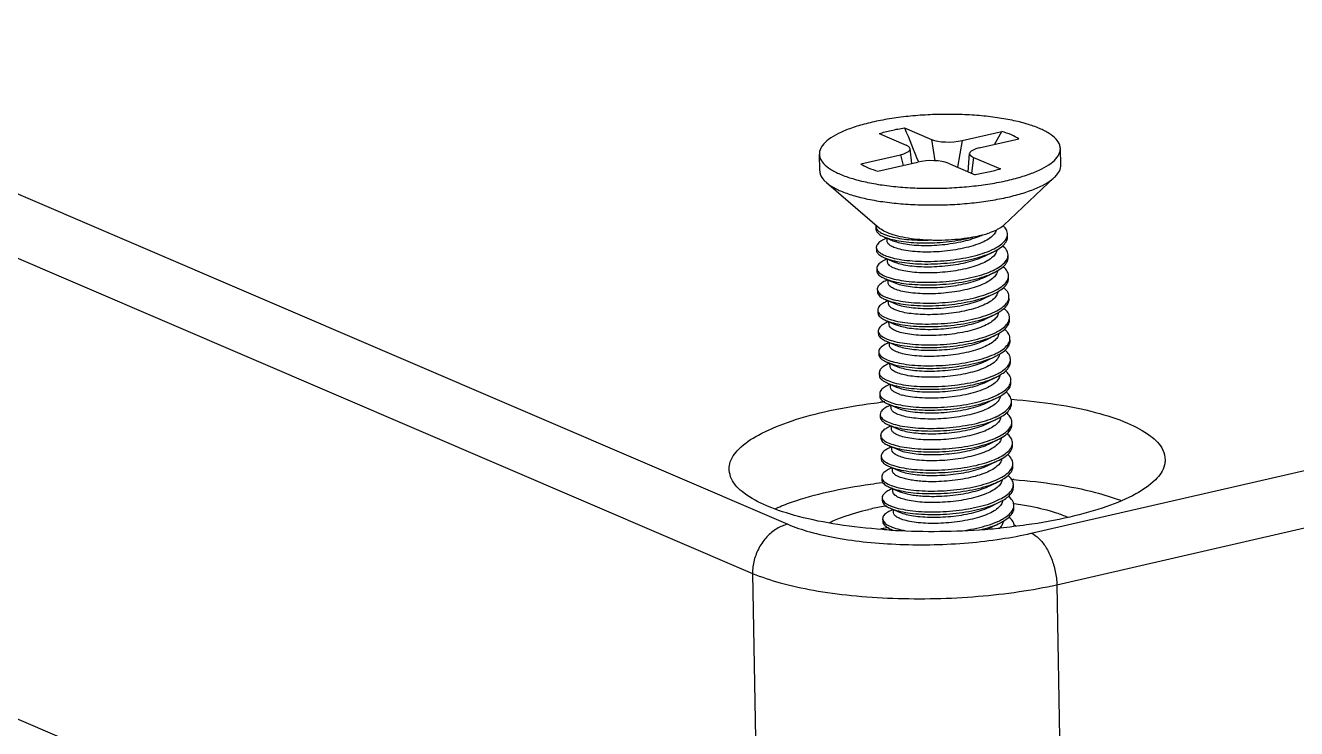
# Model space of a CAD drawing. Header units: millimetres. Extents: x 1034 to 1636, y -2154 to -1937.
# Drawn here: x 1076.25 to 1105.25, y -2011.09 to -1995.06 of the extents above; entities that cross this region are included whole.
import ezdxf

# ---------------------------------------------------------------- set-up
doc = ezdxf.new("R2010")
doc.units = ezdxf.units.MM

# ---------------------------------------------------------------- blocks, each defined once
blk = doc.blocks.new('*u3')
at = {"color": 7}
for p, q in [((-46.63, 37.162), (-3.984, 18.873)), ((-47.435, 36.04), (-4.788, 17.752)), ((1.571, 18.667), (43.519, 28.282)), ((-1.32, 27.91), (-0.704, 27.646)), ((-1.898, 27.777), (-1.282, 27.513)), ((-0.704, 27.646), (-0.628, 27.16)), ((-0.009, 27.62), (-0.116, 27.013)), ((-0.009, 27.62), (0.897, 27.827)), ((0.384, 27.451), (1.29, 27.659)), ((0.728, 27.53), (0.897, 27.827)), ((-3.256, 26.929), (-3.264, 27.31)), ((-2.321, 27.09), (-1.415, 27.298)), ((-1.415, 27.298), (-1.355, 27.052)), ((-1.154, 27.098), (-1.194, 27.434)), ((0.132, 26.906), (0.164, 27.324)), ((2.243, 27.058), (2.234, 27.438)), ((-1.927, 26.921), (-1.021, 27.129)), ((-0.327, 27.103), (0.289, 26.839)), ((0.252, 27.236), (0.207, 26.874)), ((0.252, 27.236), (0.868, 26.972)), ((2.155, 17.494), (44.103, 27.109)), ((2.104, 26.784), (0.945, 25.69)), ((-3.104, 26.663), (-1.895, 25.623)), ((-4.605, 7.163), (-47.511, 25.562)), ((-1.975, 25.66), (-1.973, 25.6)), ((-1.791, 25.426), (-1.584, 25.336)), ((-1.726, 25.398), (-1.788, 25.368)), ((-1.718, 25.326), (-1.719, 25.395)), ((-1.584, 25.336), (-1.506, 25.308)), ((1.031, 25.431), (1.029, 25.491)), ((-1.964, 25.183), (-1.963, 25.123)), ((-1.778, 24.947), (-1.568, 24.856)), ((0.5, 24.984), (0.706, 25.084)), ((1.042, 24.955), (1.04, 25.015)), ((-1.953, 24.707), (-1.952, 24.647)), ((-1.718, 24.921), (-1.777, 24.892)), ((-1.707, 24.85), (-1.708, 24.917)), ((-1.568, 24.856), (-1.495, 24.829)), ((-1.767, 24.471), (-1.557, 24.38)), ((-1.707, 24.445), (-1.766, 24.416)), ((-1.696, 24.374), (-1.697, 24.441)), ((-1.557, 24.38), (-1.484, 24.353)), ((0.511, 24.508), (0.717, 24.608)), ((1.053, 24.479), (1.051, 24.539)), ((-1.942, 24.231), (-1.941, 24.171)), ((0.522, 24.032), (0.728, 24.132)), ((-1.756, 23.995), (-1.545, 23.904)), ((-1.695, 23.969), (-1.755, 23.94)), ((-1.684, 23.898), (-1.686, 23.965)), ((-1.669, 23.852), (-1.684, 23.898)), ((-1.545, 23.904), (-1.473, 23.877)), ((1.064, 24.003), (1.062, 24.063)), ((-1.931, 23.755), (-1.93, 23.696)), ((-1.745, 23.519), (-1.534, 23.428)), ((-1.684, 23.493), (-1.744, 23.464)), ((-1.673, 23.422), (-1.675, 23.489)), ((0.534, 23.556), (0.739, 23.656)), ((1.075, 23.528), (1.074, 23.587)), ((-1.92, 23.279), (-1.919, 23.22)), ((-1.534, 23.428), (-1.461, 23.401)), ((-1.734, 23.043), (-1.523, 22.952)), ((-1.673, 23.017), (-1.733, 22.988)), ((-1.662, 22.946), (-1.664, 23.013)), ((-1.523, 22.952), (-1.45, 22.925)), ((0.545, 23.08), (0.75, 23.18)), ((1.086, 23.052), (1.085, 23.111)), ((-1.909, 22.803), (-1.908, 22.744)), ((0.556, 22.604), (0.762, 22.704)), ((1.097, 22.576), (1.096, 22.635)), ((-1.898, 22.327), (-1.896, 22.268)), ((-1.723, 22.567), (-1.512, 22.476)), ((-1.662, 22.541), (-1.722, 22.512)), ((-1.651, 22.471), (-1.653, 22.537)), ((-1.512, 22.476), (-1.439, 22.449)), ((-1.712, 22.091), (-1.501, 22)), ((-1.651, 22.065), (-1.711, 22.036)), ((-1.64, 21.995), (-1.642, 22.061)), ((0.567, 22.128), (0.773, 22.229)), ((1.108, 22.1), (1.107, 22.159)), ((-1.887, 21.851), (-1.885, 21.792)), ((-1.501, 22), (-1.428, 21.973)), ((0.578, 21.652), (0.784, 21.753)), ((-1.701, 21.616), (-1.565, 21.568)), ((-1.701, 21.616), (-1.49, 21.524)), ((-1.64, 21.589), (-1.699, 21.56)), ((-1.629, 21.519), (-1.63, 21.585)), ((-1.49, 21.524), (-1.417, 21.497)), ((1.119, 21.624), (1.118, 21.683)), ((-1.876, 21.375), (-1.874, 21.316)), ((0.589, 21.176), (0.795, 21.277)), ((1.13, 21.148), (1.129, 21.207)), ((-1.865, 20.9), (-1.863, 20.84)), ((-1.69, 21.14), (-1.479, 21.049)), ((-1.629, 21.113), (-1.688, 21.084)), ((-1.618, 21.043), (-1.619, 21.109)), ((-1.479, 21.049), (-1.406, 21.021)), ((-1.679, 20.664), (-1.468, 20.573)), ((-1.618, 20.637), (-1.677, 20.608)), ((-1.607, 20.567), (-1.608, 20.633)), ((0.6, 20.7), (0.806, 20.801)), ((1.142, 20.672), (1.14, 20.732)), ((-1.853, 20.424), (-1.852, 20.364)), ((-1.468, 20.573), (-1.395, 20.545)), ((0.611, 20.224), (0.817, 20.325)), ((-1.667, 20.188), (-1.457, 20.097)), ((-1.607, 20.162), (-1.666, 20.133)), ((-1.596, 20.091), (-1.597, 20.157)), ((-1.457, 20.097), (-1.384, 20.07)), ((1.153, 20.196), (1.151, 20.256)), ((-1.842, 19.948), (-1.841, 19.888)), ((-1.834, 19.822), (-1.813, 19.825)), ((0.622, 19.748), (0.828, 19.849)), ((1.12, 19.894), (1.146, 19.892)), ((1.164, 19.72), (1.162, 19.78)), ((-1.831, 19.472), (-1.83, 19.412)), ((-1.656, 19.712), (-1.446, 19.621)), ((-1.596, 19.686), (-1.655, 19.657)), ((-1.585, 19.615), (-1.586, 19.682)), ((-1.446, 19.621), (-1.373, 19.594)), ((-1.645, 19.236), (-1.434, 19.145)), ((-1.584, 19.21), (-1.644, 19.181)), ((-1.573, 19.139), (-1.575, 19.206)), ((-1.434, 19.145), (-1.362, 19.118)), ((0.633, 19.273), (0.839, 19.373)), ((1.167, 19.344), (1.179, 19.343)), ((1.175, 19.244), (1.173, 19.304)), ((-1.82, 18.996), (-1.819, 18.936)), ((0.645, 18.797), (0.85, 18.897)), ((-4.788, 17.752), (-4.605, 7.163)), ((2.155, 17.494), (2.338, 6.905))]:
    blk.add_line(p, q, dxfattribs=at)
for centre, radius, start, end in [((213.269, 114.553), 231.42, 201.98702, 202.19394), ((-1.795, 25.705), 0.191, 217.6186, 222.7634), ((0.612, 25.328), 0.472, 47.5542, 47.7515), ((-0.206, 27.963), 2.585, 284.3815, 285.1193), ((-0.122, 27.661), 2.271, 285.0711, 288.2937), ((-0.025, 27.363), 1.958, 288.337, 289.2247), ((0.791, 25.496), 0.239, 335.9941, 344.6358), ((0.244, 26.059), 1.079, 300.7279, 301.2867), ((0.168, 25.735), 1.254, 295.9533, 300.1776), ((0.216, 25.709), 1.155, 299.4148, 300.2492), ((0.243, 25.605), 1.104, 300.2491, 300.7997), ((-1.787, 24.255), 0.158, 209.4729, 213.9671), ((0.158, 25.301), 1.3, 296.0016, 299.2148), ((0.244, 25.146), 1.123, 299.2389, 300.7547), ((-1.822, 23.7), 0.107, 182.4766, 184.0853), ((-1.817, 23.758), 0.113, 210.6904, 212.224), ((0.147, 24.869), 1.349, 296.0314, 298.2801), ((0.244, 24.691), 1.147, 298.2565, 300.7205), ((0.892, 23.105), 0.193, 345.349, 349.6927), ((-1.793, 22.805), 0.114, 202.6553, 206.2611), ((0.899, 22.629), 0.196, 345.6874, 346.6713), ((0.9, 22.155), 0.206, 343.6743, 344.9563), ((0.896, 22.156), 0.211, 344.9835, 1.0218), ((-1.08, 22.907), 1.13, 252.2151, 254.9614), ((-0.158, 7.333), 14.422, 96.4197, 96.8203), ((-1.072, 22.573), 1.13, 252.2151, 254.9614), ((0.899, 21.682), 0.219, 340.7346, 344.9778), ((0.898, 21.21), 0.232, 337.8469, 344.8074), ((0.347, 21.314), 1.095, 300.7147, 300.92), ((-1.679, 19.978), 0.168, 209.9245, 216.3026), ((0.272, 20.99), 1.27, 295.9721, 299.8373), ((0.351, 20.851), 1.11, 299.8923, 300.7816), ((0.099, 5.675), 14.256, 85.6736, 85.7902), ((-0.544, 12.257), 7.133, 100.1908, 102.8785), ((-1.681, 19.492), 0.153, 209.2769, 212.6924), ((-0.422, 11.603), 7.799, 99.6862, 100.2209), ((0.262, 20.557), 1.317, 296.0142, 298.8844), ((0.351, 20.393), 1.131, 298.8917, 300.7427), ((0.25, 20.126), 1.368, 296.0371, 297.9595), ((0.35, 19.94), 1.156, 297.9193, 300.7086), ((-0.46, 11.426), 7.472, 100.2561, 100.894), ((-0.403, 11.111), 7.792, 99.5017, 100.2551), ((-0.727, 33.662), 14.951, 266.5192, 267.3396), ((-0.688, 34.791), 16.081, 267.3847, 274.7627), ((-0.617, 33.894), 15.181, 274.778, 275.5896), ((0.165, 11.384), 7.53, 81.9461, 82.2024)]:
    blk.add_arc(centre, radius, start, end, dxfattribs=at)
for centre, major_axis, ratio, start_param, end_param in [((-0.282, 27.753), (0.516, 0.016), 0.322472, -2.536571, -1.023357), ((-1.738, 27.42), (0.544, 0.009), 0.28989, -0.939261, 0.573952), ((0.708, 27.329), (0.544, 0.009), 0.28989, 8.485517, 9.99873), ((-0.748, 26.995), (0.516, 0.016), 0.322472, 0.605022, 2.118235)]:
    blk.add_ellipse(centre, major_axis=major_axis, ratio=ratio, start_param=start_param, end_param=end_param, dxfattribs=at)
for points, start_tangent, end_tangent in [([(1.758, 27.895), (1.473, 27.997), (1.133, 28.082), (0.748, 28.148), (0.329, 28.193), (-0.113, 28.215), (-0.566, 28.214), (-1.018, 28.191), (-1.456, 28.145), (-1.868, 28.078), (-2.244, 27.992), (-2.572, 27.889), (-2.844, 27.772), (-3.053, 27.644), (-3.192, 27.509), (-3.259, 27.37), (-3.264, 27.31)], (-0.919057, 0.394124), (0.026666, -0.999644)), ([(-1.898, 27.777), (-1.627, 27.851), (-1.32, 27.91)], (0.952168, 0.305575), (0.987823, 0.155579)), ([(2.234, 27.438), (2.22, 27.517), (2.137, 27.652), (1.982, 27.779), (1.758, 27.895)], (-0.026666, 0.999644), (-0.919057, 0.394124)), ([(1.29, 27.659), (1.119, 27.749), (0.897, 27.827)], (-0.832493, 0.554036), (-0.960126, 0.279567)), ([(-3.264, 27.31), (-3.25, 27.232), (-3.167, 27.097), (-3.012, 26.969), (-2.789, 26.853)], (0.026666, -0.999644), (0.919057, -0.394124)), ([(-2.789, 26.853), (-2.503, 26.751), (-2.163, 26.666), (-1.779, 26.6), (-1.36, 26.556), (-0.918, 26.534), (-0.464, 26.534), (-0.013, 26.558), (0.425, 26.604), (0.838, 26.671), (1.213, 26.757), (1.542, 26.86), (1.814, 26.977), (2.023, 27.104), (2.162, 27.239), (2.228, 27.378), (2.234, 27.438)], (0.919057, -0.394124), (-0.026666, 0.999644)), ([(-2.321, 27.09), (-2.15, 27), (-1.927, 26.921)], (0.832493, -0.554036), (0.960126, -0.279567)), ([(0.868, 26.972), (0.596, 26.898), (0.289, 26.839)], (-0.952168, -0.305575), (-0.987823, -0.155579)), ([(2.104, 26.784), (2.171, 26.859), (2.237, 26.998), (2.242, 27.058)], (0.727189, 0.686437), (-0.026741, 0.999642)), ([(-3.255, 26.929), (-3.242, 26.851), (-3.159, 26.716), (-3.104, 26.663)], (0.026741, -0.999642), (0.757345, -0.653015)), ([(-2.78, 26.472), (-2.494, 26.37), (-2.155, 26.285), (-1.77, 26.22), (-1.351, 26.175), (-0.909, 26.153), (-0.456, 26.154), (-0.004, 26.177), (0.434, 26.223), (0.847, 26.29), (1.222, 26.376), (1.55, 26.479), (1.823, 26.596), (2.031, 26.724), (2.104, 26.784)], (0.919057, -0.394124), (0.727189, 0.686437)), ([(-3.104, 26.663), (-3.003, 26.589), (-2.78, 26.472)], (0.757345, -0.653015), (0.919057, -0.394124)), ([(-1.972, 25.686), (-1.975, 25.66)], (-0.248109, -0.968732), (0.016874, -0.999858)), ([(-1.975, 25.66), (-1.975, 25.657), (-1.958, 25.606)], (0.016874, -0.999858), (0.509424, -0.860516)), ([(-1.973, 25.6), (-1.973, 25.594), (-1.941, 25.525), (-1.858, 25.459), (-1.791, 25.426)], (0.009279, -0.999957), (0.917429, -0.397901)), ([(-1.958, 25.606), (-1.946, 25.589)], (0.509424, -0.860516), (0.609889, -0.792487)), ([(-1.935, 25.576), (-1.87, 25.525), (-1.768, 25.475)], (0.678455, -0.734642), (0.929394, -0.369089)), ([(-1.719, 25.52), (-1.859, 25.596), (-1.895, 25.623)], (-0.919057, 0.394124), (-0.762137, 0.647415)), ([(-0.64, 25.344), (-0.759, 25.347), (-1.041, 25.367), (-1.302, 25.403), (-1.53, 25.454), (-1.719, 25.52)], (-0.999927, 0.012106), (-0.919057, 0.394124)), ([(0.771, 25.576), (0.725, 25.487), (0.628, 25.397), (0.485, 25.314), (0.301, 25.24), (0.086, 25.178), (-0.154, 25.13), (-0.406, 25.097), (-0.661, 25.08), (-0.908, 25.079), (-1.137, 25.094), (-1.338, 25.122), (-1.503, 25.163)], (-0.235881, -0.971782), (-0.95191, 0.306379)), ([(0.796, 25.589), (0.775, 25.578), (0.619, 25.514)], (-0.8891, -0.457714), (-0.944187, -0.329409)), ([(0.945, 25.689), (0.912, 25.661), (0.796, 25.589)], (-0.731332, -0.682022), (-0.8891, -0.457714)), ([(1.029, 25.491), (1.028, 25.504), (0.989, 25.608), (0.93, 25.676)], (-0.015439, 0.999881), (-0.737914, 0.674894)), ([(-1.788, 25.367), (-1.862, 25.326), (-1.941, 25.252), (-1.964, 25.183)], (-0.897698, -0.440611), (0.007078, -0.999975)), ([(-1.791, 25.426), (-1.728, 25.402), (-1.555, 25.353), (-1.345, 25.317), (-1.106, 25.294), (-0.846, 25.287), (-0.575, 25.294), (-0.303, 25.318), (-0.038, 25.357), (0.21, 25.41), (0.24, 25.418)], (0.917429, -0.397901), (0.966903, 0.255145)), ([(-1.768, 25.475), (-1.747, 25.467), (-1.583, 25.419), (-1.383, 25.382), (-1.154, 25.357), (-0.903, 25.347), (-0.779, 25.347)], (0.929394, -0.369089), (0.999894, 0.014556)), ([(-1.503, 25.163), (-1.619, 25.211), (-1.691, 25.266), (-1.718, 25.324), (-1.718, 25.326)], (-0.95191, 0.306379), (-0.01642, 0.999865)), ([(-1.506, 25.308), (-1.349, 25.27), (-1.156, 25.243), (-0.938, 25.23), (-0.706, 25.231), (-0.462, 25.247), (-0.215, 25.279), (0.021, 25.325), (0.233, 25.384), (0.42, 25.455), (0.431, 25.46)], (0.95451, -0.298178), (0.909323, 0.41609)), ([(0.436, 25.459), (0.365, 25.442), (0.107, 25.394), (-0.174, 25.361), (-0.466, 25.345), (-0.64, 25.344)], (-0.968648, -0.248437), (-0.999927, 0.012106)), ([(0.771, 25.178), (0.803, 25.197), (0.933, 25.295), (1.009, 25.399)], (0.871161, 0.490998), (0.406188, 0.913789)), ([(0.804, 25.137), (0.935, 25.236), (1.011, 25.34), (1.03, 25.431)], (0.85457, 0.519337), (-0.015439, 0.999881)), ([(1.021, 25.433), (1.029, 25.491)], (0.264038, 0.964512), (-0.015439, 0.999881)), ([(-1.964, 25.183), (-1.964, 25.177), (-1.948, 25.129)], (0.007078, -0.999975), (0.509072, -0.860724)), ([(-1.963, 25.123), (-1.963, 25.117), (-1.927, 25.043), (-1.836, 24.975), (-1.778, 24.947)], (0.007078, -0.999975), (0.917658, -0.397371)), ([(-1.948, 25.129), (-1.929, 25.103)], (0.509072, -0.860724), (0.653204, -0.757182)), ([(-1.929, 25.103), (-1.837, 25.034), (-1.692, 24.974), (-1.5, 24.924), (-1.267, 24.889), (-1.004, 24.869), (-0.72, 24.866), (-0.426, 24.88), (-0.134, 24.913), (0.145, 24.962), (0.401, 25.028), (0.623, 25.107), (0.682, 25.133)], (0.653204, -0.757182), (0.906297, 0.422642)), ([(-1.778, 24.947), (-1.691, 24.914), (-1.498, 24.865), (-1.266, 24.829), (-1.003, 24.809), (-0.719, 24.806), (-0.425, 24.821), (-0.132, 24.853), (0.147, 24.903), (0.402, 24.968), (0.624, 25.047), (0.706, 25.084)], (0.917658, -0.397371), (0.898726, 0.43851)), ([(-1.495, 24.829), (-1.339, 24.79), (-1.148, 24.761), (-0.932, 24.746), (-0.702, 24.744), (-0.46, 24.757), (-0.212, 24.785), (0.025, 24.828), (0.239, 24.883), (0.426, 24.95), (0.5, 24.983)], (0.95191, -0.306379), (0.898242, 0.439502)), ([(0.786, 25.125), (0.764, 25.053), (0.694, 24.966), (0.579, 24.883), (0.423, 24.806), (0.235, 24.739), (0.021, 24.685), (-0.212, 24.643), (-0.454, 24.616), (-0.697, 24.603), (-0.931, 24.604), (-1.148, 24.62), (-1.336, 24.648), (-1.491, 24.687)], (-0.109392, -0.993999), (-0.95191, 0.306379)), ([(0.682, 25.133), (0.771, 25.178)], (0.906297, 0.422642), (0.871161, 0.490998)), ([(0.706, 25.084), (0.795, 25.132)], (0.898726, 0.43851), (0.859595, 0.510977)), ([(0.797, 24.711), (0.933, 24.809), (1.015, 24.912), (1.033, 24.957)], (0.863821, 0.503798), (0.267189, 0.963644)), ([(0.808, 24.657), (0.935, 24.749), (1.017, 24.853), (1.042, 24.955)], (0.85894, 0.512076), (-0.02124, 0.999774)), ([(1.04, 25.015), (1.04, 25.018), (1.007, 25.122), (0.917, 25.221), (0.916, 25.222)], (-0.02124, 0.999774), (-0.778651, 0.627457)), ([(1.033, 24.957), (1.04, 25.015)], (0.267189, 0.963644), (-0.02124, 0.999774)), ([(-1.777, 24.892), (-1.839, 24.858), (-1.925, 24.784), (-1.953, 24.709), (-1.953, 24.707)], (-0.897941, -0.440116), (0.029012, -0.999579)), ([(-1.953, 24.707), (-1.936, 24.653)], (0.029012, -0.999579), (0.501322, -0.865261)), ([(-1.952, 24.647), (-1.923, 24.575), (-1.837, 24.506), (-1.767, 24.471)], (0.029012, -0.999579), (0.917354, -0.398072)), ([(-1.936, 24.653), (-1.924, 24.635)], (0.501322, -0.865261), (0.608228, -0.793763)), ([(-1.924, 24.635), (-1.838, 24.565), (-1.698, 24.503), (-1.51, 24.453), (-1.282, 24.416), (-1.021, 24.394), (-0.739, 24.389), (-0.446, 24.402), (-0.153, 24.433), (0.129, 24.481), (0.387, 24.544), (0.613, 24.622), (0.783, 24.703)], (0.608228, -0.793763), (0.871066, 0.491166)), ([(-1.491, 24.687), (-1.608, 24.735), (-1.681, 24.791), (-1.707, 24.85)], (-0.95191, 0.306379), (-0.025241, 0.999681)), ([(0.797, 24.648), (0.778, 24.584), (0.711, 24.496), (0.599, 24.412), (0.448, 24.336), (0.265, 24.269), (0.052, 24.213), (-0.184, 24.17), (-0.43, 24.141), (-0.672, 24.127), (-0.907, 24.128), (-1.128, 24.143), (-1.323, 24.172), (-1.48, 24.211)], (-0.114021, -0.993478), (-0.95191, 0.306379)), ([(1.051, 24.539), (1.024, 24.635), (0.94, 24.735), (0.928, 24.745)], (-0.028671, 0.999589), (-0.776257, 0.630416)), ([(-1.766, 24.416), (-1.816, 24.389), (-1.907, 24.316), (-1.942, 24.241), (-1.942, 24.231)], (-0.898323, -0.439335), (0.046789, -0.998905)), ([(-1.767, 24.471), (-1.697, 24.444), (-1.509, 24.393), (-1.281, 24.356), (-1.02, 24.335), (-0.738, 24.33), (-0.444, 24.343), (-0.151, 24.373), (0.13, 24.421), (0.388, 24.485), (0.614, 24.562), (0.717, 24.608)], (0.917354, -0.398072), (0.898583, 0.438804)), ([(-1.48, 24.211), (-1.597, 24.259), (-1.67, 24.315), (-1.696, 24.374)], (-0.95191, 0.306379), (-0.027753, 0.999615)), ([(-1.484, 24.353), (-1.328, 24.314), (-1.14, 24.286), (-0.923, 24.27), (-0.689, 24.268), (-0.447, 24.281), (-0.204, 24.309), (0.028, 24.351), (0.242, 24.405), (0.431, 24.472), (0.511, 24.508)], (0.95191, -0.306379), (0.898204, 0.439579)), ([(0.791, 24.225), (0.933, 24.323), (1.02, 24.425), (1.044, 24.482)], (0.872441, 0.488719), (0.268471, 0.963288)), ([(0.819, 24.181), (0.934, 24.263), (1.022, 24.366), (1.053, 24.471), (1.053, 24.479)], (0.859208, 0.511627), (-0.028671, 0.999589)), ([(1.044, 24.482), (1.051, 24.531), (1.051, 24.539)], (0.268471, 0.963288), (-0.028671, 0.999589)), ([(-1.942, 24.231), (-1.925, 24.177)], (0.046789, -0.998905), (0.491773, -0.870724)), ([(-1.941, 24.171), (-1.917, 24.107), (-1.837, 24.036), (-1.756, 23.995)], (0.046789, -0.998905), (0.917247, -0.398318)), ([(-1.919, 24.166), (-1.838, 24.096), (-1.733, 24.045)], (0.558543, -0.829475), (0.928975, -0.370144)), ([(-1.756, 23.995), (-1.703, 23.974), (-1.519, 23.922), (-1.295, 23.883), (-1.037, 23.86), (-0.756, 23.854), (-0.464, 23.865), (-0.17, 23.893), (0.113, 23.94), (0.374, 24.002), (0.604, 24.078), (0.728, 24.132)], (0.917247, -0.398318), (0.898462, 0.439051)), ([(-1.733, 24.045), (-1.704, 24.033), (-1.521, 23.982), (-1.296, 23.943), (-1.038, 23.92), (-0.758, 23.913), (-0.465, 23.924), (-0.172, 23.953), (0.111, 23.999), (0.373, 24.061), (0.602, 24.137), (0.791, 24.225)], (0.928975, -0.370144), (0.872441, 0.488719)), ([(0.808, 24.173), (0.787, 24.103), (0.717, 24.015), (0.6, 23.93), (0.442, 23.852), (0.253, 23.786), (0.041, 23.733), (-0.194, 23.691), (-0.439, 23.663), (-0.681, 23.651), (-0.912, 23.653), (-1.125, 23.668), (-1.314, 23.696), (-1.469, 23.735)], (-0.106951, -0.994264), (-0.95191, 0.306379)), ([(1.062, 24.063), (1.041, 24.148), (0.963, 24.249), (0.939, 24.269)], (-0.032572, 0.999469), (-0.77527, 0.63163)), ([(-1.755, 23.94), (-1.792, 23.92), (-1.889, 23.848), (-1.93, 23.773), (-1.931, 23.755)], (-0.898606, -0.438756), (0.043162, -0.999068)), ([(-1.709, 23.564), (-1.531, 23.51), (-1.31, 23.47), (-1.055, 23.445), (-0.777, 23.437), (-0.485, 23.446), (-0.191, 23.473), (0.094, 23.518), (0.358, 23.578), (0.591, 23.653), (0.785, 23.74), (0.931, 23.836), (1.025, 23.939), (1.056, 24.007)], (0.935536, -0.353232), (0.263964, 0.964532)), ([(-1.469, 23.735), (-1.56, 23.771), (-1.627, 23.81), (-1.669, 23.852)], (-0.95191, 0.306379), (-0.548581, 0.836097)), ([(-1.473, 23.877), (-1.315, 23.837), (-1.12, 23.809), (-0.899, 23.794), (-0.664, 23.793), (-0.422, 23.807), (-0.176, 23.836), (0.06, 23.879), (0.273, 23.935), (0.456, 24.002), (0.522, 24.032)], (0.95191, -0.306379), (0.898296, 0.439391)), ([(0.829, 23.705), (0.933, 23.777), (1.026, 23.879), (1.063, 23.984), (1.064, 24.003)], (0.85928, 0.511506), (-0.032572, 0.999469)), ([(1.073, 23.587), (1.057, 23.662), (0.985, 23.763), (0.949, 23.795)], (-0.032476, 0.999473), (-0.777118, 0.629355)), ([(1.056, 24.007), (1.062, 24.044), (1.062, 24.063)], (0.263964, 0.964532), (-0.032572, 0.999469)), ([(-1.931, 23.755), (-1.914, 23.7)], (0.043162, -0.999068), (0.510435, -0.859917)), ([(-1.929, 23.693), (-1.911, 23.638)], (0.071193, -0.997463), (0.533267, -0.845947)), ([(-1.913, 23.698), (-1.886, 23.665)], (0.533267, -0.845947), (0.710121, -0.70408)), ([(-1.911, 23.638), (-1.837, 23.568), (-1.745, 23.519)], (0.533267, -0.845947), (0.919155, -0.393897)), ([(-1.886, 23.665), (-1.838, 23.627), (-1.709, 23.564)], (0.710121, -0.70408), (0.935536, -0.353232)), ([(-1.745, 23.519), (-1.708, 23.504), (-1.529, 23.451), (-1.309, 23.411), (-1.054, 23.386), (-0.775, 23.378), (-0.483, 23.387), (-0.189, 23.414), (0.095, 23.458), (0.359, 23.519), (0.593, 23.593), (0.739, 23.656)], (0.919155, -0.393897), (0.898401, 0.439175)), ([(-1.461, 23.401), (-1.306, 23.362), (-1.117, 23.334), (-0.904, 23.318), (-0.673, 23.317), (-0.431, 23.329), (-0.186, 23.357), (0.049, 23.398), (0.261, 23.452), (0.45, 23.518), (0.534, 23.556)], (0.95191, -0.306379), (0.898173, 0.439642)), ([(0.82, 23.699), (0.798, 23.627), (0.729, 23.54), (0.615, 23.456), (0.461, 23.38), (0.273, 23.313), (0.059, 23.258), (-0.175, 23.216), (-0.417, 23.188), (-0.659, 23.175), (-0.894, 23.176), (-1.113, 23.192), (-1.303, 23.22), (-1.458, 23.259)], (-0.095805, -0.9954), (-0.95191, 0.306379)), ([(0.812, 23.273), (0.93, 23.35), (1.029, 23.452), (1.067, 23.532)], (0.873282, 0.487215), (0.258711, 0.965955)), ([(0.84, 23.229), (0.931, 23.291), (1.03, 23.393), (1.073, 23.498), (1.075, 23.528)], (0.859266, 0.511529), (-0.032476, 0.999473)), ([(1.067, 23.532), (1.072, 23.557), (1.073, 23.587)], (0.258711, 0.965955), (-0.032476, 0.999473)), ([(-1.744, 23.464), (-1.768, 23.452), (-1.871, 23.38), (-1.917, 23.305), (-1.919, 23.279)], (-0.898922, -0.438108), (0.047011, -0.998894)), ([(-1.919, 23.279), (-1.906, 23.23)], (0.047011, -0.998894), (0.446371, -0.894848)), ([(-1.918, 23.22), (-1.905, 23.17), (-1.836, 23.099), (-1.734, 23.043)], (0.047011, -0.998894), (0.917908, -0.396793)), ([(-1.906, 23.23), (-1.837, 23.158), (-1.714, 23.094), (-1.54, 23.039), (-1.324, 22.998), (-1.072, 22.971), (-0.795, 22.961), (-0.504, 22.969), (-0.21, 22.994), (0.076, 23.036), (0.343, 23.095), (0.58, 23.169), (0.778, 23.255), (0.812, 23.273)], (0.446371, -0.894848), (0.873282, 0.487215)), ([(-1.458, 23.259), (-1.575, 23.308), (-1.649, 23.364), (-1.673, 23.422)], (-0.95191, 0.306379), (-0.030264, 0.999542)), ([(0.831, 23.225), (0.812, 23.157), (0.746, 23.069), (0.634, 22.985), (0.482, 22.908), (0.299, 22.842), (0.086, 22.786), (-0.15, 22.742), (-0.398, 22.713), (-0.641, 22.699), (-0.875, 22.7), (-1.096, 22.715), (-1.29, 22.744), (-1.447, 22.783)], (-0.087765, -0.996141), (-0.95191, 0.306379)), ([(0.75, 23.18), (0.78, 23.195), (0.84, 23.229)], (0.898431, 0.439115), (0.859266, 0.511529)), ([(1.084, 23.111), (1.072, 23.175), (1.006, 23.277), (0.959, 23.32)], (-0.029086, 0.999577), (-0.778979, 0.62705)), ([(-1.733, 22.988), (-1.743, 22.983), (-1.852, 22.911), (-1.904, 22.836), (-1.908, 22.803)], (-0.89901, -0.437928), (0.0332, -0.999449)), ([(-1.734, 23.043), (-1.712, 23.034), (-1.539, 22.98), (-1.322, 22.938), (-1.07, 22.912), (-0.794, 22.902), (-0.503, 22.909), (-0.208, 22.934), (0.078, 22.977), (0.344, 23.036), (0.581, 23.109), (0.75, 23.18)], (0.917908, -0.396793), (0.898431, 0.439115)), ([(-1.447, 22.783), (-1.563, 22.831), (-1.636, 22.887), (-1.662, 22.946)], (-0.95191, 0.306379), (-0.023283, 0.999729)), ([(-1.45, 22.925), (-1.295, 22.886), (-1.105, 22.858), (-0.886, 22.842), (-0.651, 22.841), (-0.409, 22.854), (-0.167, 22.882), (0.066, 22.924), (0.281, 22.979), (0.469, 23.046), (0.545, 23.08)], (0.95191, -0.306379), (0.898236, 0.439513)), ([(0.824, 22.797), (0.928, 22.864), (1.032, 22.965), (1.078, 23.056)], (0.872905, 0.48789), (0.252507, 0.967595)), ([(0.851, 22.753), (0.929, 22.804), (1.034, 22.906), (1.083, 23.011), (1.086, 23.052)], (0.859271, 0.51152), (-0.029086, 0.999577)), ([(1.081, 23.07), (1.084, 23.111)], (0.178509, 0.983938), (-0.029086, 0.999577)), ([(-1.908, 22.803), (-1.899, 22.761)], (0.0332, -0.999449), (0.384976, -0.922927)), ([(-1.906, 22.744), (-1.897, 22.702), (-1.835, 22.63), (-1.723, 22.567)], (0.0332, -0.999449), (0.918379, -0.395702)), ([(-1.896, 22.755), (-1.836, 22.689), (-1.718, 22.624), (-1.549, 22.569), (-1.337, 22.526), (-1.088, 22.497), (-0.814, 22.486), (-0.523, 22.491), (-0.229, 22.514), (0.059, 22.555), (0.328, 22.612), (0.568, 22.685), (0.771, 22.769), (0.824, 22.797)], (0.442245, -0.896894), (0.872905, 0.48789)), ([(-1.723, 22.567), (-1.717, 22.565), (-1.548, 22.509), (-1.335, 22.466), (-1.087, 22.438), (-0.812, 22.426), (-0.522, 22.432), (-0.227, 22.455), (0.06, 22.496), (0.329, 22.553), (0.57, 22.625), (0.762, 22.704)], (0.918379, -0.395702), (0.898573, 0.438825)), ([(0.842, 22.75), (0.819, 22.674), (0.749, 22.586), (0.632, 22.502), (0.474, 22.424), (0.285, 22.358), (0.073, 22.305), (-0.16, 22.263), (-0.405, 22.236), (-0.647, 22.223), (-0.879, 22.225), (-1.092, 22.24), (-1.281, 22.268), (-1.436, 22.307)], (-0.079332, -0.996848), (-0.95191, 0.306379)), ([(0.762, 22.704), (0.772, 22.71), (0.851, 22.753)], (0.898573, 0.438825), (0.859271, 0.51152)), ([(1.095, 22.635), (1.087, 22.689), (1.026, 22.791), (0.969, 22.844)], (-0.023795, 0.999717), (-0.780695, 0.624912)), ([(1.09, 22.583), (1.095, 22.635)], (0.230518, 0.973068), (-0.023795, 0.999717)), ([(-1.722, 22.512), (-1.832, 22.443), (-1.89, 22.368), (-1.897, 22.327)], (-0.898979, -0.437992), (0.01621, -0.999869)), ([(-1.897, 22.327), (-1.891, 22.293), (-1.885, 22.278)], (0.01621, -0.999869), (0.458401, -0.888746)), ([(-1.436, 22.307), (-1.552, 22.356), (-1.625, 22.411), (-1.651, 22.469), (-1.651, 22.471)], (-0.95191, 0.306379), (-0.017051, 0.999855)), ([(-1.439, 22.449), (-1.283, 22.41), (-1.088, 22.381), (-0.868, 22.366), (-0.634, 22.365), (-0.39, 22.379), (-0.142, 22.408), (0.094, 22.452), (0.307, 22.507), (0.49, 22.574), (0.556, 22.604)], (0.95191, -0.306379), (0.898298, 0.439386)), ([(0.836, 22.322), (0.925, 22.378), (1.035, 22.479), (1.089, 22.58)], (0.872472, 0.488665), (0.247193, 0.968966)), ([(0.862, 22.277), (0.926, 22.318), (1.037, 22.419), (1.091, 22.524), (1.097, 22.576)], (0.859197, 0.511644), (-0.023795, 0.999717)), ([(1.106, 22.159), (1.101, 22.202), (1.046, 22.304), (0.98, 22.369)], (-0.018351, 0.999832), (-0.782019, 0.623255)), ([(-1.895, 22.268), (-1.89, 22.234), (-1.833, 22.161), (-1.72, 22.095), (-1.712, 22.091)], (0.01621, -0.999869), (0.918454, -0.395528)), ([(-1.885, 22.278), (-1.834, 22.221), (-1.722, 22.155), (-1.558, 22.098), (-1.349, 22.054), (-1.104, 22.024), (-0.832, 22.01), (-0.543, 22.014), (-0.248, 22.035), (0.041, 22.074), (0.312, 22.13), (0.556, 22.201), (0.752, 22.279)], (0.458401, -0.888746), (0.904758, 0.425925)), ([(-1.712, 22.091), (-1.556, 22.038), (-1.348, 21.994), (-1.103, 21.964), (-0.83, 21.951), (-0.541, 21.954), (-0.247, 21.976), (0.042, 22.015), (0.313, 22.07), (0.557, 22.141), (0.764, 22.225), (0.773, 22.229)], (0.918454, -0.395528), (0.898809, 0.43834)), ([(-1.428, 21.973), (-1.273, 21.934), (-1.084, 21.906), (-0.871, 21.891), (-0.639, 21.889), (-0.397, 21.901), (-0.153, 21.929), (0.08, 21.97), (0.293, 22.024), (0.482, 22.09), (0.567, 22.128)], (0.95191, -0.306379), (0.898168, 0.439653)), ([(0.853, 22.275), (0.824, 22.187), (0.744, 22.096), (0.617, 22.011), (0.448, 21.934), (0.245, 21.868), (0.012, 21.814), (-0.237, 21.776), (-0.49, 21.753), (-0.74, 21.746), (-0.979, 21.755), (-1.194, 21.779), (-1.373, 21.816)], (-0.071777, -0.997421), (-0.965513, 0.260353)), ([(0.752, 22.279), (0.763, 22.284), (0.836, 22.322)], (0.904758, 0.425925), (0.872472, 0.488665)), ([(0.755, 21.799), (0.921, 21.892), (1.037, 21.992), (1.098, 22.097)], (0.907592, 0.419853), (0.281111, 0.959675)), ([(0.773, 22.229), (0.862, 22.277)], (0.898809, 0.43834), (0.859197, 0.511644)), ([(0.873, 21.801), (0.923, 21.832), (1.039, 21.933), (1.099, 22.037), (1.108, 22.1)], (0.859172, 0.511686), (-0.018351, 0.999832)), ([(-1.711, 22.036), (-1.811, 21.975), (-1.876, 21.9), (-1.886, 21.851)], (-0.898509, -0.438956), (0.001489, -0.999999)), ([(-1.886, 21.851), (-1.882, 21.825), (-1.873, 21.801)], (0.001489, -0.999999), (0.478036, -0.87834)), ([(-1.884, 21.792), (-1.881, 21.765), (-1.83, 21.693), (-1.723, 21.626), (-1.701, 21.616)], (0.001489, -0.999999), (0.918369, -0.395725)), ([(-1.873, 21.801), (-1.831, 21.752), (-1.725, 21.685), (-1.566, 21.627)], (0.478036, -0.87834), (0.961478, -0.274883)), ([(-1.425, 21.832), (-1.542, 21.88), (-1.616, 21.937), (-1.64, 21.995)], (-0.95191, 0.306379), (-0.032857, 0.99946)), ([(-1.566, 21.627), (-1.362, 21.582), (-1.12, 21.55), (-0.85, 21.535), (-0.562, 21.537), (-0.267, 21.556), (0.022, 21.594), (0.296, 21.647), (0.543, 21.717), (0.755, 21.799)], (0.961478, -0.274883), (0.907592, 0.419853)), ([(-1.565, 21.568), (-1.36, 21.522), (-1.119, 21.491), (-0.849, 21.475), (-0.561, 21.477), (-0.266, 21.497), (0.024, 21.534), (0.298, 21.588), (0.545, 21.657), (0.756, 21.739), (0.784, 21.753)], (0.961478, -0.274883), (0.898922, 0.438109)), ([(0.864, 21.796), (0.845, 21.728), (0.778, 21.641), (0.665, 21.556), (0.511, 21.478), (0.326, 21.412), (0.113, 21.357), (-0.124, 21.313), (-0.372, 21.285), (-0.615, 21.271), (-0.847, 21.273), (-1.065, 21.288), (-1.258, 21.316), (-1.414, 21.356)], (-0.092645, -0.995699), (-0.95191, 0.306379)), ([(0.784, 21.753), (0.873, 21.801)], (0.898922, 0.438109), (0.859172, 0.511686)), ([(1.118, 21.683), (1.115, 21.715), (1.066, 21.818), (0.991, 21.892)], (-0.01453, 0.999894), (-0.782635, 0.622481)), ([(-3.146, 21.435), (-2.16, 21.615), (-1.871, 21.652)], (0.974722, 0.223421), (0.992922, 0.118764)), ([(-1.699, 21.56), (-1.79, 21.506), (-1.861, 21.432), (-1.875, 21.375)], (-0.897963, -0.44007), (-0.005854, -0.999983)), ([(-1.414, 21.356), (-1.53, 21.404), (-1.603, 21.458), (-1.629, 21.518), (-1.629, 21.519)], (-0.95191, 0.306379), (-0.019163, 0.999816)), ([(-1.365, 21.482), (-1.187, 21.445), (-0.971, 21.421), (-0.732, 21.412), (-0.483, 21.419), (-0.23, 21.441), (0.02, 21.48), (0.253, 21.533), (0.456, 21.599), (0.578, 21.652)], (0.965513, -0.260353), (0.897966, 0.440066)), ([(0.859, 21.371), (0.917, 21.406), (1.039, 21.506), (1.106, 21.61)], (0.871628, 0.490167), (0.329991, 0.943984)), ([(0.884, 21.325), (0.919, 21.346), (1.04, 21.446), (1.107, 21.55), (1.119, 21.624)], (0.859241, 0.511571), (-0.01453, 0.999894)), ([(1.11, 21.625), (1.118, 21.683)], (0.259218, 0.965819), (-0.01453, 0.999894)), ([(1.119, 21.721), (2.144, 21.606), (3.039, 21.422), (3.765, 21.178), (4.284, 20.888), (4.571, 20.565), (4.622, 20.334)], (0.997322, -0.073138), (0.008053, -0.999968)), ([(-5.318, 20.103), (-5.308, 20.246), (-5.1, 20.586), (-4.653, 20.907), (-3.991, 21.195), (-3.146, 21.435)], (-0.07088, 0.997485), (0.974722, 0.223421)), ([(-1.875, 21.375), (-1.873, 21.357), (-1.861, 21.324)], (-0.005854, -0.999983), (0.494512, -0.869171)), ([(-1.874, 21.316), (-1.872, 21.297), (-1.827, 21.224), (-1.726, 21.156), (-1.69, 21.14)], (-0.005854, -0.999983), (0.918203, -0.39611)), ([(-1.861, 21.324), (-1.828, 21.283), (-1.727, 21.216), (-1.573, 21.157), (-1.374, 21.11), (-1.135, 21.077), (-0.868, 21.06), (-0.581, 21.06), (-0.287, 21.077), (0.004, 21.113), (0.28, 21.165), (0.53, 21.233), (0.746, 21.314), (0.769, 21.325)], (0.494512, -0.869171), (0.906728, 0.421715)), ([(-1.69, 21.14), (-1.572, 21.097), (-1.372, 21.05), (-1.134, 21.017), (-0.866, 21), (-0.58, 21), (-0.286, 21.018), (0.005, 21.053), (0.281, 21.106), (0.532, 21.173), (0.747, 21.254), (0.795, 21.277)], (0.918203, -0.39611), (0.898909, 0.438136)), ([(-1.406, 21.021), (-1.25, 20.982), (-1.057, 20.954), (-0.839, 20.938), (-0.607, 20.937), (-0.364, 20.95), (-0.117, 20.979), (0.12, 21.022), (0.334, 21.078), (0.518, 21.144), (0.589, 21.176)], (0.95191, -0.306379), (0.898267, 0.439449)), ([(0.875, 21.319), (0.852, 21.245), (0.782, 21.158), (0.666, 21.074), (0.509, 20.997), (0.32, 20.931), (0.106, 20.877), (-0.126, 20.836), (-0.369, 20.808), (-0.611, 20.795), (-0.844, 20.797), (-1.059, 20.813), (-1.248, 20.841), (-1.403, 20.88)], (-0.099296, -0.995058), (-0.95191, 0.306379)), ([(0.769, 21.325), (0.859, 21.371)], (0.906728, 0.421715), (0.871628, 0.490167)), ([(0.795, 21.277), (0.884, 21.325)], (0.898909, 0.438136), (0.859241, 0.511571)), ([(1.129, 21.207), (1.127, 21.228), (1.085, 21.332), (1.003, 21.416)], (-0.01381, 0.999905), (-0.78221, 0.623015)), ([(1.121, 21.15), (1.129, 21.207)], (0.261747, 0.965137), (-0.01381, 0.999905)), ([(-1.688, 21.084), (-1.769, 21.038), (-1.845, 20.964), (-1.864, 20.9)], (-0.897689, -0.44063), (-0.002024, -0.999998)), ([(-1.864, 20.9), (-1.864, 20.889), (-1.849, 20.847)], (-0.002024, -0.999998), (0.503606, -0.863933)), ([(-1.403, 20.88), (-1.519, 20.928), (-1.592, 20.983), (-1.618, 21.042), (-1.618, 21.043)], (-0.95191, 0.306379), (-0.020282, 0.999794)), ([(0.781, 20.849), (0.871, 20.895)], (0.9065, 0.422206), (0.871306, 0.49074)), ([(0.871, 20.895), (0.913, 20.92), (1.04, 21.019), (1.112, 21.123)], (0.871306, 0.49074), (0.376888, 0.926259)), ([(0.895, 20.849), (0.914, 20.86), (1.041, 20.96), (1.114, 21.063), (1.13, 21.148)], (0.859404, 0.511297), (-0.01381, 0.999905)), ([(1.14, 20.732), (1.14, 20.741), (1.103, 20.845), (1.015, 20.939)], (-0.017033, 0.999855), (-0.780452, 0.625215)), ([(-1.863, 20.84), (-1.862, 20.829), (-1.823, 20.755), (-1.728, 20.687), (-1.678, 20.664)], (-0.002024, -0.999998), (0.91789, -0.396835)), ([(-1.677, 20.608), (-1.747, 20.57), (-1.829, 20.496), (-1.853, 20.424)], (-0.897757, -0.440492), (0.013936, -0.999903)), ([(-1.849, 20.847), (-1.825, 20.815)], (0.503606, -0.863933), (0.679857, -0.733344)), ([(-1.825, 20.815), (-1.729, 20.747), (-1.581, 20.687), (-1.385, 20.638), (-1.151, 20.604), (-0.886, 20.585), (-0.6, 20.583), (-0.306, 20.599), (-0.015, 20.633), (0.263, 20.683), (0.517, 20.749), (0.736, 20.829), (0.781, 20.849)], (0.679857, -0.733344), (0.9065, 0.422206)), ([(-1.678, 20.664), (-1.579, 20.627), (-1.384, 20.579), (-1.149, 20.544), (-0.884, 20.525), (-0.599, 20.523), (-0.305, 20.539), (-0.013, 20.573), (0.265, 20.624), (0.518, 20.69), (0.738, 20.77), (0.806, 20.801)], (0.91789, -0.396835), (0.898813, 0.438332)), ([(-1.395, 20.545), (-1.24, 20.506), (-1.052, 20.478), (-0.836, 20.463), (-0.604, 20.461), (-0.361, 20.474), (-0.118, 20.501), (0.114, 20.543), (0.328, 20.597), (0.517, 20.663), (0.6, 20.7)], (0.95191, -0.306379), (0.898177, 0.439633)), ([(0.886, 20.842), (0.867, 20.776), (0.799, 20.688), (0.688, 20.604), (0.537, 20.528), (0.352, 20.462), (0.139, 20.406), (-0.096, 20.362), (-0.34, 20.334), (-0.581, 20.32), (-0.817, 20.321), (-1.039, 20.336), (-1.234, 20.364), (-1.392, 20.404)], (-0.105053, -0.994467), (-0.95191, 0.306379)), ([(0.806, 20.801), (0.895, 20.849)], (0.898813, 0.438332), (0.859404, 0.511297)), ([(0.882, 20.419), (0.908, 20.434), (1.04, 20.533), (1.119, 20.636)], (0.871108, 0.491091), (0.421567, 0.906797)), ([(0.909, 20.375), (1.042, 20.473), (1.12, 20.577), (1.142, 20.672)], (0.857884, 0.513843), (-0.017033, 0.999855)), ([(1.119, 20.636), (1.133, 20.674)], (0.421567, 0.906797), (0.26526, 0.964177)), ([(1.133, 20.674), (1.14, 20.732)], (0.26526, 0.964177), (-0.017033, 0.999855)), ([(-1.853, 20.424), (-1.853, 20.42), (-1.837, 20.37)], (0.013936, -0.999903), (0.506851, -0.862034)), ([(-1.852, 20.364), (-1.852, 20.361), (-1.819, 20.287), (-1.729, 20.218), (-1.667, 20.188)], (0.013936, -0.999903), (0.917539, -0.397647)), ([(-1.837, 20.37), (-1.82, 20.346)], (0.506851, -0.862034), (0.638001, -0.770036)), ([(-1.82, 20.346), (-1.73, 20.277), (-1.587, 20.216), (-1.396, 20.167), (-1.165, 20.131), (-0.903, 20.11), (-0.619, 20.106), (-0.326, 20.121), (-0.033, 20.152), (0.247, 20.201), (0.503, 20.266), (0.727, 20.344), (0.882, 20.419)], (0.638001, -0.770036), (0.871108, 0.491091)), ([(-1.667, 20.188), (-1.586, 20.157), (-1.395, 20.107), (-1.164, 20.071), (-0.902, 20.05), (-0.618, 20.047), (-0.324, 20.061), (-0.032, 20.093), (0.248, 20.142), (0.505, 20.206), (0.728, 20.285), (0.817, 20.325)], (0.917539, -0.397647), (0.898676, 0.438614)), ([(-1.392, 20.404), (-1.508, 20.452), (-1.582, 20.509), (-1.607, 20.567)], (-0.95191, 0.306379), (-0.031621, 0.9995)), ([(0.897, 20.365), (0.876, 20.297), (0.807, 20.209), (0.691, 20.124), (0.533, 20.046), (0.344, 19.98), (0.13, 19.925), (-0.107, 19.883), (-0.354, 19.856), (-0.597, 19.843), (-0.828, 19.845)], (-0.110874, -0.993835), (-0.999184, 0.040394)), ([(0.817, 20.325), (0.906, 20.373)], (0.898676, 0.438614), (0.85972, 0.510765)), ([(1.151, 20.256), (1.12, 20.359), (1.033, 20.458), (1.027, 20.462)], (-0.024076, 0.99971), (-0.777822, 0.628485)), ([(4.622, 20.334), (4.611, 20.225), (4.403, 19.886), (3.956, 19.564), (3.294, 19.276), (2.448, 19.036)], (0.008053, -0.999968), (-0.974722, -0.223421)), ([(-1.635, 18.738), (-1.82, 18.751), (-2.841, 18.866), (-3.736, 19.05), (-4.462, 19.293), (-4.981, 19.583), (-5.268, 19.907), (-5.318, 20.103)], (-0.998154, 0.060741), (-0.07088, 0.997485)), ([(-1.666, 20.132), (-1.724, 20.101), (-1.812, 20.028), (-1.842, 19.952), (-1.842, 19.948)], (-0.898068, -0.439857), (0.036428, -0.999336)), ([(-1.38, 19.928), (-1.496, 19.976), (-1.569, 20.03), (-1.596, 20.089), (-1.596, 20.091)], (-0.95191, 0.306379), (-0.01623, 0.999868)), ([(-1.384, 20.07), (-1.226, 20.03), (-1.031, 20.001), (-0.809, 19.986), (-0.573, 19.986), (-0.332, 19.999), (-0.088, 20.028), (0.147, 20.071), (0.36, 20.127), (0.545, 20.194), (0.611, 20.224)], (0.95191, -0.306379), (0.898294, 0.439396)), ([(-0.92, 19.635), (-0.638, 19.63), (-0.345, 19.642), (-0.052, 19.672), (0.23, 19.72), (0.489, 19.783), (0.716, 19.86), (0.902, 19.949), (1.04, 20.046), (1.124, 20.149), (1.144, 20.198)], (0.998683, -0.051302), (0.267921, 0.963441)), ([(0.919, 19.898), (1.042, 19.987), (1.126, 20.09), (1.153, 20.196)], (0.859067, 0.511862), (-0.024076, 0.99971)), ([(1.144, 20.198), (1.151, 20.256)], (0.267921, 0.963441), (-0.024076, 0.99971)), ([(-3.066, 19.611), (-2.094, 19.788), (-1.834, 19.822)], (0.974722, 0.223421), (0.992704, 0.120579)), ([(-1.842, 19.948), (-1.825, 19.894)], (0.036428, -0.999336), (0.497933, -0.867216)), ([(-1.841, 19.888), (-1.814, 19.819), (-1.73, 19.749), (-1.656, 19.712)], (0.036428, -0.999336), (0.917287, -0.398227)), ([(-1.815, 19.878), (-1.731, 19.808), (-1.593, 19.746), (-1.407, 19.695), (-1.18, 19.658), (-0.92, 19.635)], (0.591356, -0.806411), (0.998683, -0.051302)), ([(-0.828, 19.845), (-0.989, 19.856), (-1.137, 19.874), (-1.268, 19.898), (-1.38, 19.928)], (-0.999184, 0.040394), (-0.95191, 0.306379)), ([(0.908, 19.888), (0.886, 19.818), (0.816, 19.731), (0.702, 19.648), (0.546, 19.571), (0.357, 19.505), (0.143, 19.45), (-0.089, 19.408), (-0.332, 19.381), (-0.574, 19.368), (-0.808, 19.369), (-1.025, 19.385), (-1.214, 19.413), (-1.369, 19.452)], (-0.117031, -0.993128), (-0.95191, 0.306379)), ([(-0.919, 19.576), (-0.637, 19.571), (-0.344, 19.583), (-0.051, 19.613), (0.231, 19.66), (0.491, 19.723), (0.718, 19.8), (0.828, 19.849)], (0.998683, -0.051302), (0.898536, 0.4389)), ([(-0.82, 19.511), (-0.589, 19.509), (-0.346, 19.521), (-0.099, 19.549), (0.138, 19.591), (0.352, 19.645), (0.541, 19.712), (0.622, 19.748)], (0.999184, -0.040394), (0.898187, 0.439614)), ([(0.9, 19.465), (1.039, 19.56), (1.129, 19.663), (1.155, 19.723)], (0.873582, 0.486676), (0.266258, 0.963902)), ([(0.929, 19.422), (1.041, 19.5), (1.131, 19.603), (1.164, 19.708), (1.164, 19.72)], (0.859243, 0.511568), (-0.030497, 0.999535)), ([(1.162, 19.78), (1.137, 19.872), (1.055, 19.972), (1.039, 19.986)], (-0.030497, 0.999535), (-0.775404, 0.631465)), ([(1.155, 19.723), (1.162, 19.768), (1.162, 19.78)], (0.266258, 0.963902), (-0.030497, 0.999535)), ([(1.175, 19.89), (2.153, 19.779), (3.036, 19.597), (3.602, 19.418)], (0.99715, -0.075439), (0.933836, -0.357701)), ([(-4.256, 19.235), (-3.9, 19.374), (-3.066, 19.611)], (0.916422, 0.400213), (0.974722, 0.223421)), ([(-1.655, 19.656), (-1.701, 19.632), (-1.794, 19.56), (-1.831, 19.484), (-1.831, 19.472)], (-0.898459, -0.439057), (0.050273, -0.998735)), ([(-1.831, 19.472), (-1.814, 19.417)], (0.050273, -0.998735), (0.488956, -0.872309)), ([(-1.656, 19.712), (-1.592, 19.687), (-1.406, 19.636), (-1.178, 19.598), (-0.919, 19.576)], (0.917287, -0.398227), (0.998683, -0.051302)), ([(-1.622, 19.285), (-1.599, 19.276), (-1.417, 19.224), (-1.194, 19.185), (-0.937, 19.161), (-0.657, 19.154), (-0.365, 19.164), (-0.071, 19.192), (0.212, 19.238), (0.475, 19.299), (0.706, 19.375), (0.896, 19.463), (0.9, 19.465)], (0.929192, -0.369597), (0.873582, 0.486676)), ([(-1.369, 19.452), (-1.486, 19.5), (-1.559, 19.556), (-1.585, 19.615)], (-0.95191, 0.306379), (-0.025916, 0.999664)), ([(-1.373, 19.594), (-1.261, 19.564), (-1.129, 19.539), (-0.981, 19.522), (-0.82, 19.511)], (0.95191, -0.306379), (0.999184, -0.040394)), ([(1.173, 19.304), (1.154, 19.386), (1.078, 19.486), (1.05, 19.511)], (-0.032976, 0.999456), (-0.77591, 0.630844)), ([(-3.028, 18.912), (-2.723, 19.041), (-2.134, 19.211)], (0.897605, 0.440801), (0.974722, 0.223421)), ([(-1.83, 19.412), (-1.808, 19.35), (-1.73, 19.28), (-1.645, 19.236)], (0.050273, -0.998735), (0.917279, -0.398245)), ([(-1.644, 19.181), (-1.677, 19.164), (-1.776, 19.091), (-1.819, 19.016), (-1.819, 18.996)], (-0.898786, -0.438388), (0.051884, -0.998653)), ([(-1.81, 19.41), (-1.731, 19.339), (-1.622, 19.285)], (0.54008, -0.841614), (0.929192, -0.369597)), ([(-1.645, 19.236), (-1.597, 19.217), (-1.416, 19.165), (-1.193, 19.125), (-0.936, 19.102), (-0.656, 19.094), (-0.363, 19.105), (-0.07, 19.133), (0.214, 19.178), (0.476, 19.24), (0.707, 19.316), (0.839, 19.373)], (0.917279, -0.398245), (0.898432, 0.439112)), ([(-1.358, 18.976), (-1.474, 19.024), (-1.548, 19.08), (-1.573, 19.139)], (-0.95191, 0.306379), (-0.027191, 0.99963)), ([(-1.362, 19.118), (-1.206, 19.079), (-1.018, 19.051), (-0.8, 19.035), (-0.566, 19.033), (-0.324, 19.046), (-0.081, 19.074), (0.151, 19.116), (0.365, 19.17), (0.554, 19.237), (0.634, 19.273)], (0.95191, -0.306379), (0.898208, 0.439571)), ([(0.92, 19.415), (0.9, 19.349), (0.834, 19.261), (0.722, 19.177), (0.571, 19.101), (0.387, 19.034), (0.174, 18.978), (-0.062, 18.935), (-0.308, 18.906), (-0.55, 18.892), (-0.785, 18.893), (-1.006, 18.908), (-1.201, 18.937), (-1.358, 18.976)], (-0.10173, -0.994812), (-0.95191, 0.306379)), ([(0.912, 18.989), (1.038, 19.074), (1.134, 19.176), (1.167, 19.248)], (0.873465, 0.486887), (0.262327, 0.964979)), ([(0.94, 18.946), (1.039, 19.014), (1.135, 19.116), (1.174, 19.222), (1.175, 19.244)], (0.859286, 0.511496), (-0.032976, 0.999456)), ([(1.167, 19.248), (1.173, 19.281), (1.173, 19.304)], (0.262327, 0.964979), (-0.032976, 0.999456)), ([(1.179, 19.343), (1.557, 19.281), (2.142, 19.133), (2.396, 19.036)], (0.990836, -0.135073), (0.915573, -0.402152)), ([(-3.984, 18.873), (-4.235, 18.77), (-4.46, 18.586), (-4.637, 18.339), (-4.75, 18.052), (-4.788, 17.752)], (-0.974722, -0.223421), (0.005111, -0.999987)), ([(-3.984, 18.873), (-3.483, 18.7), (-2.873, 18.562), (-2.178, 18.465), (-1.426, 18.414), (-0.645, 18.408), (0.135, 18.45), (0.884, 18.538), (1.571, 18.667)], (0.919105, -0.394013), (0.974736, 0.22336)), ([(-1.819, 18.996), (-1.803, 18.941)], (0.051884, -0.998653), (0.484524, -0.874778)), ([(-1.818, 18.936), (-1.802, 18.882), (-1.729, 18.811), (-1.634, 18.76)], (0.051884, -0.998653), (0.917582, -0.397546)), ([(-1.803, 18.941), (-1.731, 18.87), (-1.604, 18.807)], (0.484524, -0.874778), (0.932161, -0.362044)), ([(0.056, 18.733), (0.195, 18.757), (0.46, 18.816), (0.695, 18.891), (0.89, 18.977), (0.912, 18.989)], (0.9884, 0.151874), (0.873465, 0.486887)), ([(0.433, 18.75), (0.461, 18.757), (0.696, 18.831), (0.85, 18.897)], (0.968111, 0.250521), (0.8984, 0.439178)), ([(0.931, 18.941), (0.909, 18.868), (0.851, 18.792)], (-0.092432, -0.995719), (-0.707965, -0.706248)), ([(2.448, 19.036), (1.463, 18.856), (0.862, 18.785)], (-0.974722, -0.223421), (-0.995242, -0.097438)), ([(1.184, 18.828), (1.17, 18.899), (1.099, 19), (1.059, 19.036)], (-0.031604, 0.9995), (-0.777775, 0.628543)), ([(-1.634, 18.76), (-1.602, 18.747), (-1.586, 18.741)], (0.917582, -0.397546), (0.938317, -0.345777)), ([(-1.604, 18.807), (-1.427, 18.753), (-1.312, 18.729)], (0.932161, -0.362044), (0.983994, -0.178203)), ([(0.575, 18.765), (0.578, 18.766), (0.645, 18.797)], (0.921115, 0.38929), (0.898296, 0.439391)), ([(1.571, 18.667), (1.743, 18.548), (1.902, 18.35), (2.03, 18.091), (2.117, 17.796), (2.155, 17.494)], (0.919057, -0.394124), (0.035487, -0.99937)), ([(-4.788, 17.752), (-4.161, 17.539), (-3.398, 17.369), (-2.531, 17.25), (-1.591, 17.186), (-0.615, 17.179), (0.359, 17.229), (1.294, 17.336), (2.155, 17.494)], (0.921434, -0.388534), (0.975756, 0.21886))]:
    blk.add_spline(points, degree=3, dxfattribs=dict(at, start_tangent=start_tangent, end_tangent=end_tangent))

msp = doc.modelspace()

# ---------------------------------------------------------------- block references
msp.add_blockref('*u3', (1097.624, -2025.3))

doc.saveas('drawing.dxf')
